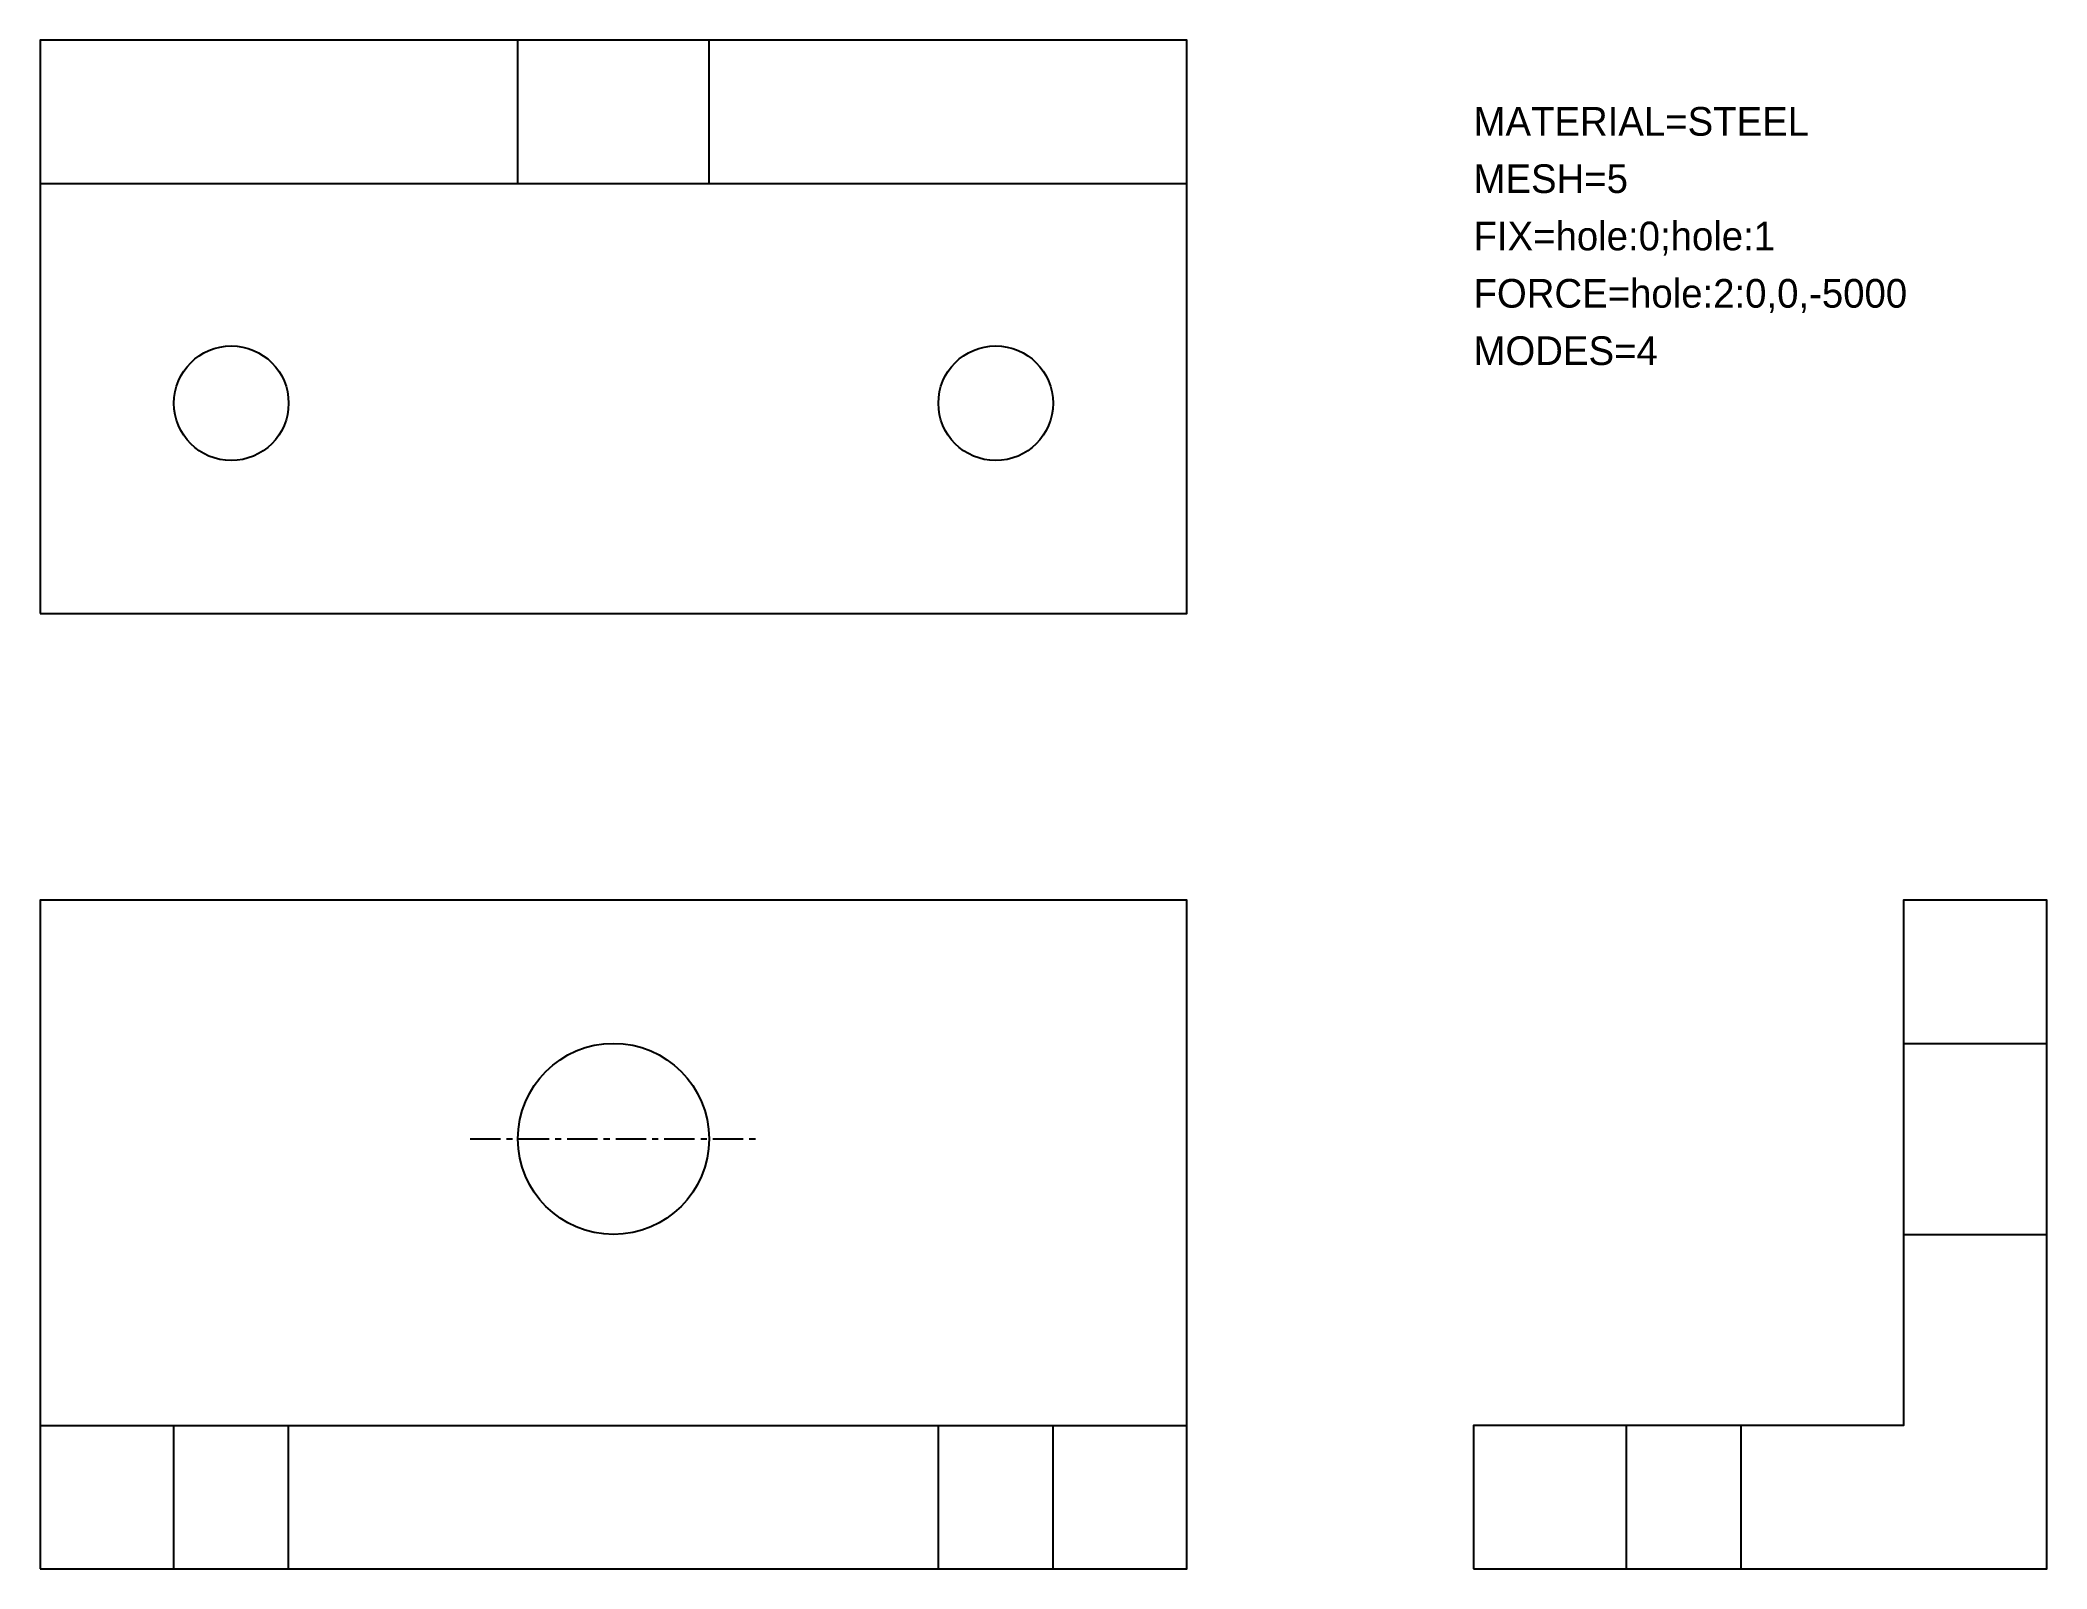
# Model space of a CAD drawing. Header units: metres. Extents: x 0 to 210, y 0 to 160.
import ezdxf

# ---------------------------------------------------------------- set-up
doc = ezdxf.new("R2010")
doc.units = ezdxf.units.M
doc.linetypes.add('CENTER', pattern=[5.08, 3.175, -0.635, 0.635, -0.635])
for name, color, linetype in [('CENTER', 1, 'CENTER'), ('HIDDEN', 2, 'Continuous'), ('NOTES', 3, 'Continuous'), ('OUTLINE', 7, 'Continuous')]:
    doc.layers.add(name, color=color, linetype=linetype)

msp = doc.modelspace()

# ---------------------------------------------------------------- linework, layer by layer
at = {"layer": 'CENTER'}
msp.add_line((45, 45), (75, 45), dxfattribs=at)
at = {"layer": 'HIDDEN'}
for p, q in [((50, 145), (50, 160)), ((70, 145), (70, 160)), ((195, 55), (210, 55)), ((195, 35), (210, 35)), ((14, 0), (14, 15)), ((26, 0), (26, 15)), ((94, 0), (94, 15)), ((106, 0), (106, 15)), ((166, 0), (166, 15)), ((178, 0), (178, 15))]:
    msp.add_line(p, q, dxfattribs=at)
at = {"layer": 'OUTLINE'}
for p, q in [((0, 145), (120, 145)), ((0, 15), (120, 15))]:
    msp.add_line(p, q, dxfattribs=at)
for points in [[(0, 100), (120, 100), (120, 160), (0, 160)], [(0, 0), (120, 0), (120, 70), (0, 70)], [(150, 0), (210, 0), (210, 70), (195, 70), (195, 15), (150, 15)]]:
    msp.add_lwpolyline(points, close=True, dxfattribs=at)
for centre, radius in [((20, 122), 6), ((100, 122), 6), ((60, 45), 10)]:
    msp.add_circle(centre, radius, dxfattribs=at)

# ---------------------------------------------------------------- texts
at = {"layer": 'NOTES'}
for s, p in [('MATERIAL=STEEL', (150, 150)), ('MESH=5', (150, 144)), ('FIX=hole:0;hole:1', (150, 138)), ('FORCE=hole:2:0,0,-5000', (150, 132)), ('MODES=4', (150, 126))]:
    msp.add_text(s, height=3, dxfattribs=at).set_placement(p)

doc.saveas('drawing.dxf')
